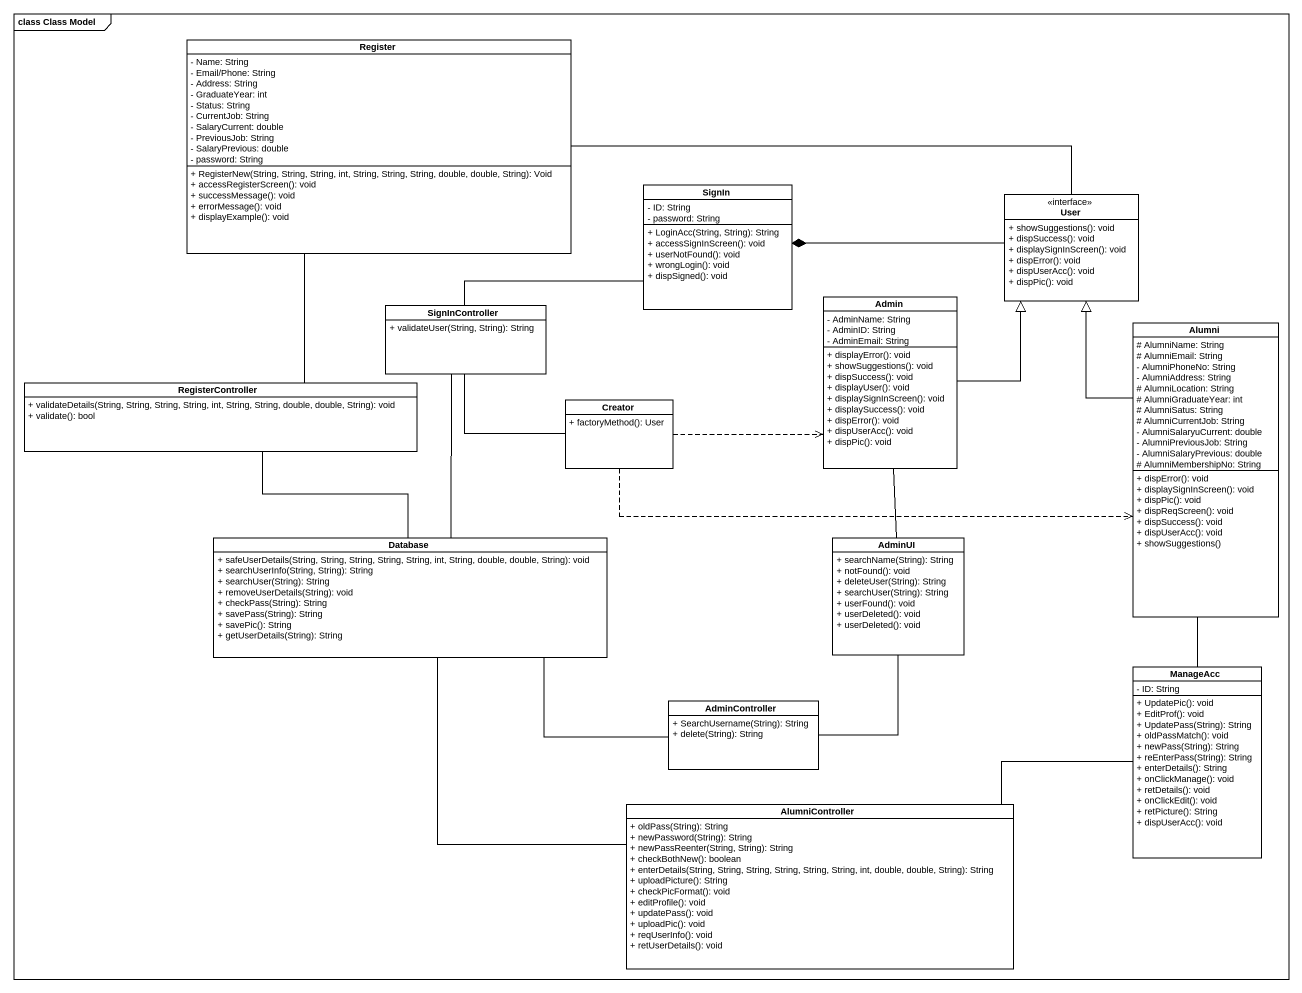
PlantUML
@startuml
mainframe class Class Model
hide circle
hide empty members
skinparam classAttributeIconSize 0
class Register {
  - Name: String
  - Email/Phone: String
  - Address: String
  - GraduateYear: int
  - Status: String
  - CurrentJob: String
  - SalaryCurrent: double
  - PreviousJob: String
  - SalaryPrevious: double
  - password: String
  + RegisterNew(String, String, String, int, String, String, String, double, double, String): Void
  + accessRegisterScreen(): void
  + successMessage(): void
  + errorMessage(): void
  + displayExample(): void
}
class SignIn {
  - ID: String
  - password: String
  + LoginAcc(String, String): String
  + accessSignInScreen(): void
  + userNotFound(): void
  + wrongLogin(): void
  + dispSigned(): void
}
class User <<interface>> {
  + showSuggestions(): void
  + dispSuccess(): void
  + displaySignInScreen(): void
  + dispError(): void
  + dispUserAcc(): void
  + dispPic(): void
}
class SignInController {
  + validateUser(String, String): String
}
class Admin {
  - AdminName: String
  - AdminID: String
  - AdminEmail: String
  + displayError(): void
  + showSuggestions(): void
  + dispSuccess(): void
  + displayUser(): void
  + displaySignInScreen(): void
  + displaySuccess(): void
  + dispError(): void
  + dispUserAcc(): void
  + dispPic(): void
}
class Alumni {
  # AlumniName: String
  # AlumniEmail: String
  - AlumniPhoneNo: String
  - AlumniAddress: String
  # AlumniLocation: String
  # AlumniGraduateYear: int
  # AlumniSatus: String
  # AlumniCurrentJob: String
  - AlumniSalaryuCurrent: double
  - AlumniPreviousJob: String
  - AlumniSalaryPrevious: double
  # AlumniMembershipNo: String
  + dispError(): void
  + displaySignInScreen(): void
  + dispPic(): void
  + dispReqScreen(): void
  + dispSuccess(): void
  + dispUserAcc(): void
  + showSuggestions()
}
class RegisterController {
  + validateDetails(String, String, String, String, int, String, String, double, double, String): void
  + validate(): bool
}
class Creator {
  + factoryMethod(): User
}
class "Database" as Database_ {
  + safeUserDetails(String, String, String, String, String, int, String, double, double, String): void
  + searchUserInfo(String, String): String
  + searchUser(String): String
  + removeUserDetails(String): void
  + checkPass(String): String
  + savePass(String): String
  + savePic(): String
  + getUserDetails(String): String
}
class AdminUI {
  + searchName(String): String
  + notFound(): void
  + deleteUser(String): String
  + searchUser(String): String
  + userFound(): void
  + userDeleted(): void
  + userDeleted(): void
}
class ManageAcc {
  - ID: String
  + UpdatePic(): void
  + EditProf(): void
  + UpdatePass(String): String
  + oldPassMatch(): void
  + newPass(String): String
  + reEnterPass(String): String
  + enterDetails(): String
  + onClickManage(): void
  + retDetails(): void
  + onClickEdit(): void
  + retPicture(): String
  + dispUserAcc(): void
}
class AdminController {
  + SearchUsername(String): String
  + delete(String): String
}
class AlumniController {
  + oldPass(String): String
  + newPassword(String): String
  + newPassReenter(String, String): String
  + checkBothNew(): boolean
  + enterDetails(String, String, String, String, String, String, int, double, double, String): String
  + uploadPicture(): String
  + checkPicFormat(): void
  + editProfile(): void
  + updatePass(): void
  + uploadPic(): void
  + reqUserInfo(): void
  + retUserDetails(): void
}
Register -- RegisterController
SignIn -left- SignInController
User -left- Register
User -left-* SignIn
SignInController -- Creator
SignInController -- Database_
Admin -up-|> User
Admin -- AdminUI
Alumni -up-|> User
Alumni -- ManageAcc
RegisterController -- Database_
Creator .right.> Admin
Creator .right.> Alumni
AdminUI -- AdminController
ManageAcc -left- AlumniController
AdminController -left- Database_
AlumniController -up- Database_
@enduml
